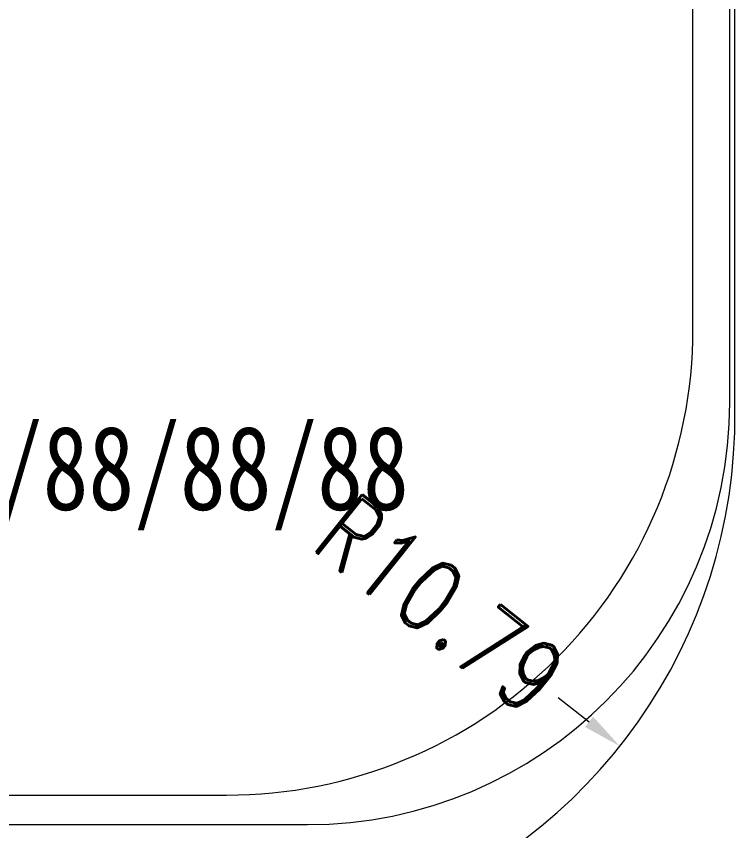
# Model space of a CAD drawing. Header units: millimetres. Extents: x 1167 to 2098, y -78 to 499.
# Drawn here: x 1612.24 to 1626.87, y 286.18 to 302.77 of the extents above; entities that cross this region are included whole.
import ezdxf
from ezdxf.lldxf.tags import DXFTag

# ---------------------------------------------------------------- set-up
doc = ezdxf.new("R2010")
doc.units = ezdxf.units.MM
doc.layers.get('0').update_dxf_attribs({"lineweight": 5})
doc.layers.get('Defpoints').update_dxf_attribs({"lineweight": 5})
doc.layers.add('ITO', color=2, linetype='Continuous', lineweight=5)
doc.layers.add('POL', color=202, linetype='Continuous', lineweight=5)
doc.styles.add('RD', font='ROMAND.shx', dxfattribs={"width": 0.8})
tags = doc.linetypes.add('CENTER', pattern=[0.6, 0.375, -0.075, 0.075, -0.075]).pattern_tags.tags
tags[10:11] = [DXFTag(74, 4), DXFTag(75, 0), DXFTag(340, '0'), DXFTag(46, 1.0), DXFTag(50, 0.0), DXFTag(44, 0.0), DXFTag(45, 0.0)]
tags[8:9] = [DXFTag(74, 4), DXFTag(75, 0), DXFTag(340, '0'), DXFTag(46, 1.0), DXFTag(50, 0.0), DXFTag(44, 0.0), DXFTag(45, 0.0)]
tags[6:7] = [DXFTag(74, 4), DXFTag(75, 0), DXFTag(340, '0'), DXFTag(46, 1.0), DXFTag(50, 0.0), DXFTag(44, 0.0), DXFTag(45, 0.0)]
tags[4:5] = [DXFTag(74, 4), DXFTag(75, 0), DXFTag(340, '0'), DXFTag(46, 1.0), DXFTag(50, 0.0), DXFTag(44, 0.0), DXFTag(45, 0.0)]
doc.dimstyles.new('DIM', dxfattribs={"dimtxt": 1.5, "dimasz": 0.8, "dimexe": 0, "dimexo": 0.5, "dimgap": 0.11, "dimtad": 0, "dimzin": 1, "dimdsep": 46, "dimtxsty": 'RD', "dimcen": 0, "dimclrd": 256, "dimclre": 256, "dimclrt": 256, "dimadec": 0, "dimazin": 0, "dimtm": 1e-09, "dimtfac": 1, "dimtofl": 0, "dimtmove": 0, "dimatfit": 3, "dimfxl": 1, "dimlwe": -1, "dimarcsym": 0})

# ---------------------------------------------------------------- blocks, each defined once
blk = doc.blocks.new('*D185')
at = {"lineweight": 5}
blk.add_line((1623.275, 288.893), (1623.901, 288.396), dxfattribs=at)
blk.add_solid([(1623.984, 288.5), (1623.818, 288.291), (1624.528, 287.898)], dxfattribs=at)
at = {"layer": 'Defpoints', "color": 0, "lineweight": 5}
for p in [(1616.08, 294.613), (1624.528, 287.898)]:
    blk.add_point(p, dxfattribs=at)
at = {"lineweight": 5, "insert": (1620.885, 290.793), "char_height": 1.5, "attachment_point": 5, "rotation": 321.5173, "style": 'RD'}
blk.add_mtext('R10.79', dxfattribs=at)

msp = doc.modelspace()

# ---------------------------------------------------------------- linework, layer by layer
at = {"layer": 'ITO', "color": 2, "lineweight": 5}
msp.add_lwpolyline([(1593.1268, 294.2914, 0.3216524), (1600.7638, 284.2914), (1619.2298, 284.2914, 0.3216524), (1626.8668, 294.2914), (1626.8668, 317.6674, 0.4142136), (1617.2668, 327.2674), (1602.7268, 327.2674, 0.4142136), (1593.1268, 317.6674)], format="xyb", close=True, dxfattribs=at)
at = {"layer": 'ITO', "color": 1, "linetype": 'CENTER', "lineweight": 0}
msp.add_lwpolyline([(1603.4768, 286.9014), (1616.5168, 286.9014, 0.4142136), (1626.0168, 296.4014), (1626.0168, 316.9174, 0.4142136), (1616.5168, 326.4174), (1603.4768, 326.4174, 0.4142136), (1593.9768, 316.9174), (1593.9768, 296.4014, 0.4142136)], format="xyb", close=True, dxfattribs=at)
at = {"layer": 'POL', "lineweight": 5}
for p, q in [((1626.7668, 294.9014), (1626.7668, 317.5674)), ((1601.8268, 286.3014), (1618.1668, 286.3014))]:
    msp.add_line(p, q, dxfattribs=at)
msp.add_arc((1618.1668, 294.9014), 8.6, 270, 0, dxfattribs=at)

# ---------------------------------------------------------------- texts
at = {"color": 1, "lineweight": 5, "insert": (1598.7906, 294.4264), "char_height": 1.7125007, "width": 23.900173, "attachment_point": 1, "style": 'RD'}
msp.add_mtext('{\\fSimSun|b0|i0|c0|p2;View Angle\\fSimSun|b0|i0|c134|p2;：\\fSimSun|b0|i0|c0|p2;8\\fSimSun|b0|i0|c134|p2;8\\fSimSun|b0|i0|c0|p2;/8\\fSimSun|b0|i0|c134|p2;8\\fSimSun|b0|i0|c0|p2;/8\\fSimSun|b0|i0|c134|p2;8\\fSimSun|b0|i0|c0|p2;/8\\fSimSun|b0|i0|c134|p2;8}', dxfattribs=at)

# ---------------------------------------------------------------- dimensions: what is measured, and where the dimension line sits
at = {"lineweight": 5}
dim = msp.add_radius_dim(center=(1616.0801, 294.6131), mpoint=(1624.5277, 287.8977), dimstyle='DIM', override={"dimfxl": 1.25, "dimlwd": 5, "dimlwe": 5, "dimarcsym": 1}, dxfattribs=at)
dim.commit()
dim.dimension.update_dxf_attribs({"geometry": '*D185', "text_midpoint": (1620.8854, 290.7931), "dimtype": 164})

doc.saveas('drawing.dxf')
